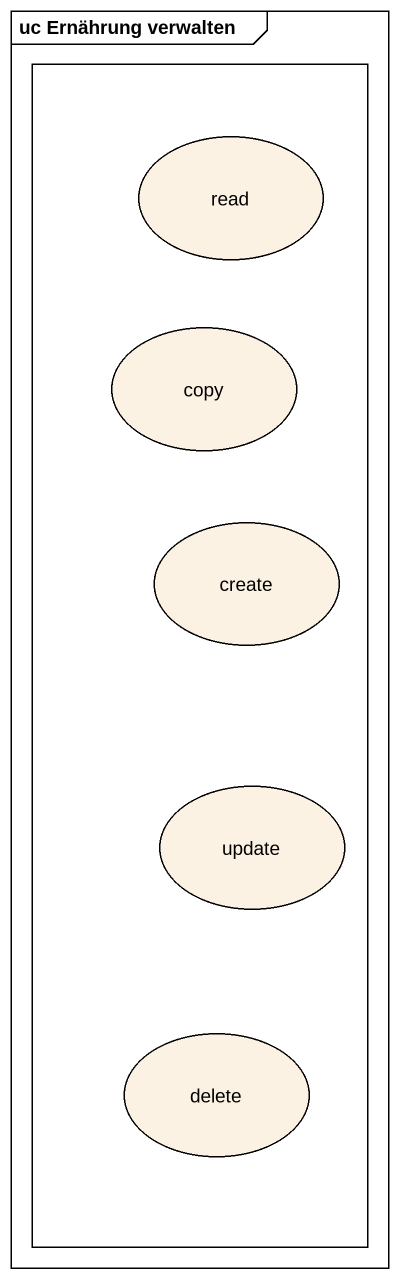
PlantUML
@startuml
mainframe uc Ernährung verwalten
rectangle " " as rectangle1 {
  usecase read
  usecase copy
  usecase "create" as create_
  usecase update
  usecase delete
}
@enduml
